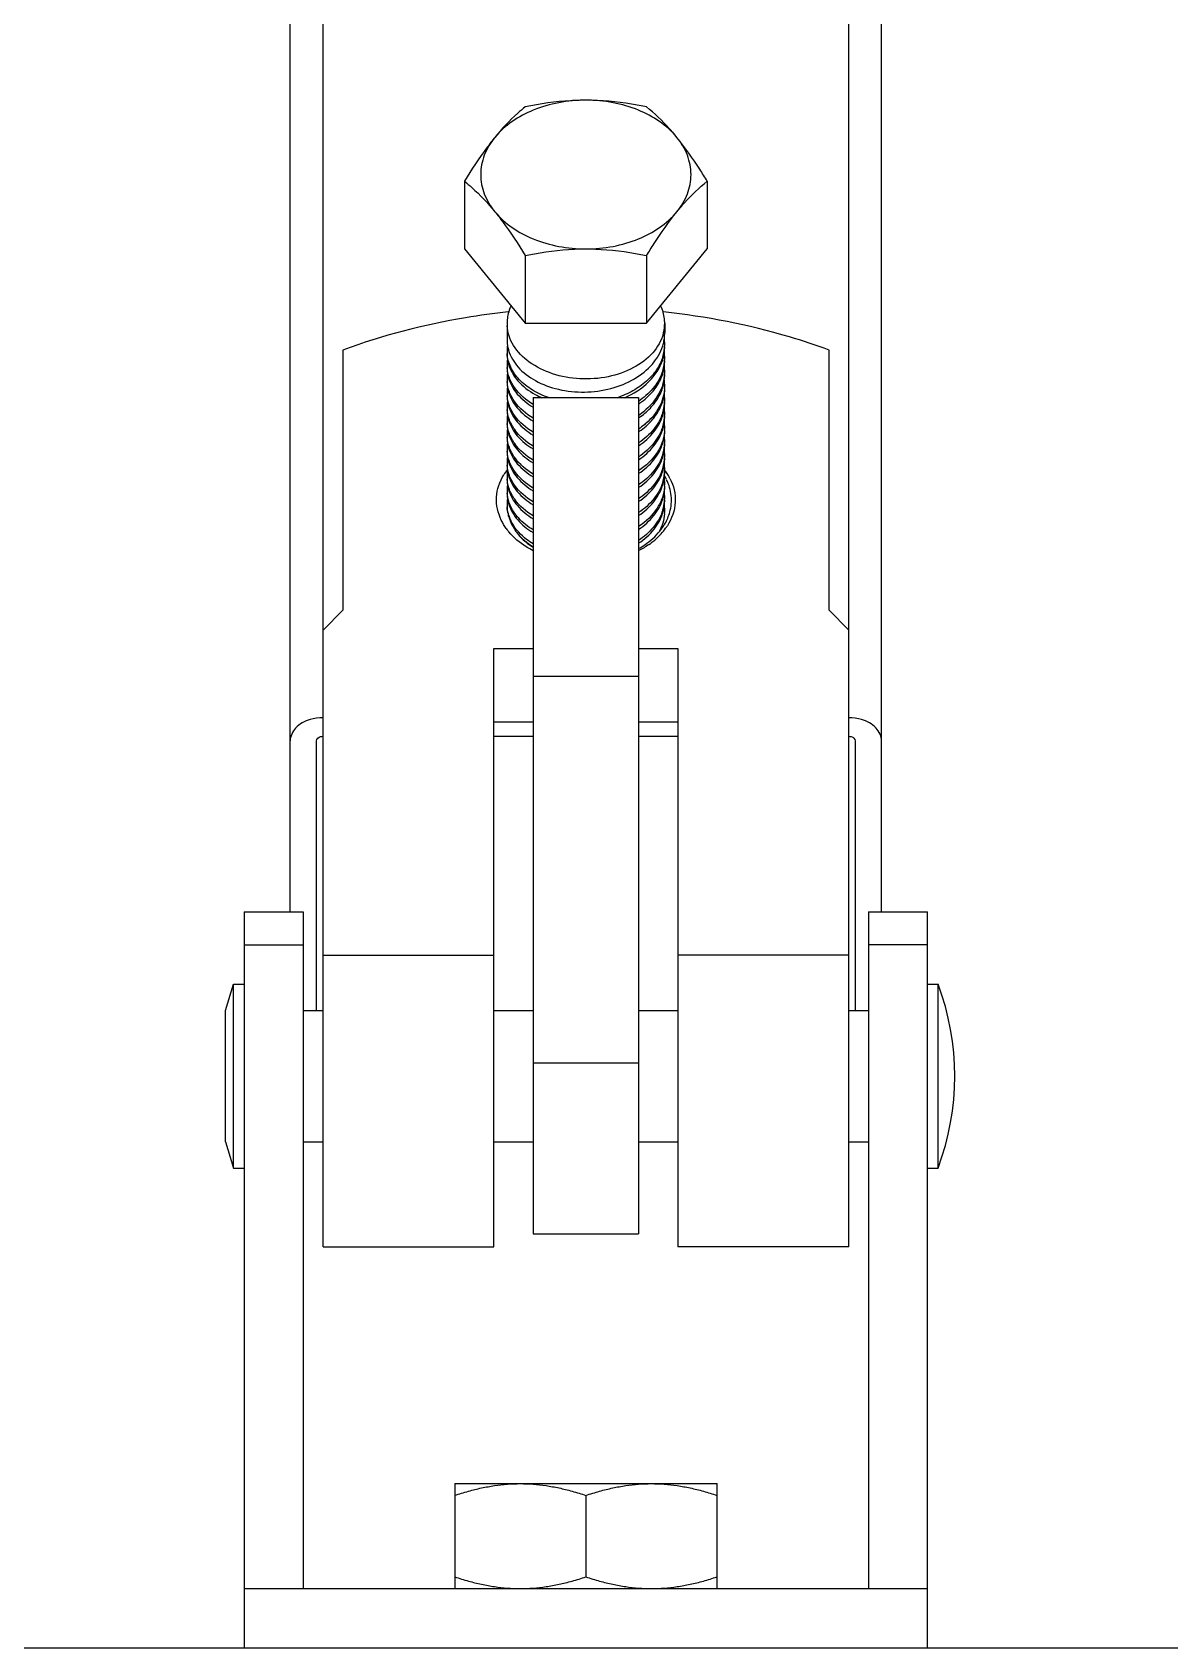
# Model space of a CAD drawing. Extents: x 1680110 to 2699828, y 269661 to 891349.
# Drawn here: x 2393923 to 2394317, y 710899 to 711459 of the extents above; entities that cross this region are included whole.
import ezdxf

# ---------------------------------------------------------------- set-up
doc = ezdxf.new("R2010")
doc.units = 0
doc.header["$LTSCALE"] = 1000
doc.header["$MEASUREMENT"] = 0
doc.layers.add('02___PRT_ALL_AXES', color=7, linetype='Continuous')

msp = doc.modelspace()

# ---------------------------------------------------------------- linework, layer by layer
at = {"color": 0, "linetype": 'Continuous'}
for p, q in [((2394023.77, 711038.3), (2394023.77, 713559)), ((2394205.9, 711038.3), (2394205.9, 713559)), ((2394012.39, 711154.42), (2394012.39, 713467.38)), ((2394217.28, 711154.42), (2394217.28, 713467.38)), ((2394072.78, 711384.14), (2394093.81, 711358.38)), ((2394135.87, 711358.38), (2394156.9, 711384.14)), ((2394087.52, 711357.48), (2394087.52, 711353.62)), ((2394093.81, 711358.38), (2394135.87, 711358.38)), ((2394142.15, 711358.38), (2394142.15, 711355.07)), ((2394096.62, 711332.62), (2394096.62, 711042.86)), ((2394096.62, 711332.62), (2394133.05, 711332.62)), ((2394133.05, 711332.62), (2394133.05, 711042.86)), ((2394082.96, 711038.3), (2394082.96, 711245.7)), ((2394146.71, 711245.7), (2394146.71, 711038.3)), ((2394096.62, 711236.04), (2394133.05, 711236.04)), ((2394021.5, 711120.27), (2394021.5, 711213.65)), ((2394082.96, 711215.26), (2394096.62, 711215.26)), ((2394133.05, 711215.26), (2394146.71, 711215.26)), ((2394208.17, 711213.65), (2394208.17, 711120.27)), ((2393996.45, 711154.42), (2393996.45, 710899.44)), ((2393996.45, 711154.42), (2394016.94, 711154.42)), ((2394016.94, 711154.42), (2394016.94, 710919.93)), ((2394212.73, 711154.42), (2394212.73, 710919.93)), ((2394212.73, 711154.42), (2394233.22, 711154.42)), ((2394233.22, 710899.44), (2394233.22, 711154.42)), ((2393996.45, 711142.95), (2394016.94, 711142.95)), ((2394233.22, 711142.95), (2394212.73, 711142.95)), ((2394023.77, 711139.35), (2394082.96, 711139.35)), ((2394205.9, 711139.35), (2394146.71, 711139.35)), ((2394096.62, 711102.05), (2394133.05, 711102.05)), ((2394096.62, 711042.86), (2394133.05, 711042.86)), ((2394023.77, 711038.3), (2394082.96, 711038.3)), ((2394205.9, 711038.3), (2394146.71, 711038.3)), ((2393996.45, 710919.93), (2394233.22, 710919.93)), ((2393396.32, 710899.44), (2397442.97, 710899.44)), ((2393996.45, 710899.44), (2394233.22, 710899.44))]:
    msp.add_line(p, q, dxfattribs=at)
for centre, radius, start, end in [((2394126.96, 711355.12), 15.2, 345.7645, 352.4655), ((2394127.31, 711355.07), 14.85, 352.4737, 359.9828), ((2394127.31, 711351.2), 14.85, 0.0172, 7.5233), ((2394100.21, 711352.66), 12.69, 180.0261, 188.8221), ((2394100.21, 711348.78), 12.69, 171.1842, 179.9741), ((2394100.11, 711348.79), 12.59, 180.0047, 184.3398), ((2394100.21, 711347.83), 12.69, 180.0258, 188.7806), ((2394100.57, 711352.72), 13.06, 188.8281, 195.331), ((2394100.82, 711352.78), 13.32, 195.318, 196.4116), ((2394126.58, 711355.22), 15.59, 342.5053, 345.7688), ((2394126.76, 711351.3), 15.4, 342.4874, 350.6008), ((2394126.96, 711350.29), 15.2, 345.765, 352.4755), ((2394127.19, 711351.22), 14.96, 350.6285, 356.2824), ((2394127.31, 711350.24), 14.85, 352.4838, 359.9829), ((2394127.31, 711346.37), 14.85, 0.0173, 7.5331), ((2394127.4, 711351.21), 14.75, 356.2903, 359.9967), ((2394100.21, 711343.96), 12.69, 171.1421, 179.9737), ((2394100.11, 711343.96), 12.59, 180.0047, 184.3389), ((2394100.21, 711343), 12.69, 180.0259, 188.8006), ((2394100.57, 711347.89), 13.06, 188.7878, 195.4437), ((2394100.82, 711347.95), 13.32, 195.4298, 196.4011), ((2394126.58, 711350.39), 15.59, 342.506, 345.7693), ((2394126.76, 711346.47), 15.4, 342.4882, 350.5962), ((2394126.58, 711345.56), 15.59, 342.5088, 345.7705), ((2394126.96, 711345.46), 15.2, 345.7661, 352.4791), ((2394127.19, 711346.39), 14.96, 350.6239, 356.2823), ((2394127.31, 711345.41), 14.85, 352.4874, 359.9829), ((2394127.31, 711341.54), 14.85, 0.0173, 7.5369), ((2394127.4, 711346.38), 14.75, 356.2903, 359.9967), ((2394100.21, 711339.13), 12.69, 171.1623, 179.9738), ((2394100.11, 711339.13), 12.59, 180.0047, 184.3393), ((2394100.21, 711338.17), 12.69, 180.0256, 188.7306), ((2394100.21, 711334.3), 12.69, 171.0902, 179.9732), ((2394100.61, 711338.24), 13.1, 188.7459, 196.4145), ((2394100.57, 711343.06), 13.06, 188.8073, 195.3901), ((2394100.82, 711343.12), 13.32, 195.3767, 196.4046), ((2394126.57, 711340.73), 15.6, 342.4507, 345.7485), ((2394126.77, 711341.64), 15.4, 342.491, 350.6057), ((2394126.96, 711340.63), 15.19, 345.7447, 352.2927), ((2394127.19, 711341.56), 14.96, 350.6334, 356.2824), ((2394127.3, 711340.59), 14.85, 352.3003, 359.9825), ((2394127.31, 711336.71), 14.84, 0.0162, 7.3444), ((2394127.4, 711341.55), 14.75, 356.2904, 359.9967), ((2394127.39, 711336.72), 14.76, 356.2871, 359.9968), ((2394100.11, 711334.3), 12.59, 180.0048, 184.3375), ((2394100.21, 711333.34), 12.69, 180.026, 188.81), ((2394100.21, 711329.47), 12.69, 171.172, 179.9739), ((2394100.57, 711333.4), 13.06, 188.8163, 195.3571), ((2394110.89, 711358.2), 28.03, 240.8611, 246.0888), ((2394118.13, 711353.59), 26.8, 304.0219, 305.4569), ((2394118.29, 711352.4), 26.52, 304.0158, 306.628), ((2394126.58, 711335.9), 15.59, 342.5162, 345.7074), ((2394126.96, 711335.8), 15.2, 345.7024, 352.5014), ((2394127.19, 711331.9), 14.96, 350.6455, 356.2829), ((2394127.31, 711331.88), 14.85, 0.0174, 7.5599), ((2394127.31, 711335.76), 14.84, 352.5103, 359.983), ((2394127.31, 711330.93), 14.85, 352.4728, 359.9828), ((2394127.4, 711331.89), 14.75, 356.2908, 359.9967), ((2394100.11, 711329.47), 12.59, 180.0047, 184.3395), ((2394100.21, 711328.51), 12.69, 180.0261, 188.8208), ((2394100.21, 711324.64), 12.69, 171.1822, 179.9739), ((2394100.57, 711328.57), 13.06, 188.8271, 195.3744), ((2394100.82, 711333.47), 13.32, 195.3439, 196.408), ((2394100.82, 711328.64), 13.32, 195.3611, 196.4085), ((2394118.72, 711347.93), 25.78, 303.9761, 309.7942), ((2394126.77, 711331.98), 15.4, 342.4982, 350.6179), ((2394126.58, 711331.07), 15.59, 342.5012, 345.7673), ((2394126.96, 711330.97), 15.2, 345.763, 352.4646), ((2394127.19, 711327.07), 14.96, 350.6081, 356.282), ((2394127.31, 711327.05), 14.85, 0.0171, 7.5219), ((2394127.31, 711326.1), 14.85, 352.484, 359.9829), ((2394127.4, 711327.06), 14.75, 356.2901, 359.9967), ((2394100.11, 711324.64), 12.59, 180.0047, 184.3394), ((2394100.2, 711323.68), 12.69, 180.0244, 188.5938), ((2394100.21, 711319.81), 12.7, 170.9624, 179.9731), ((2394100.11, 711319.82), 12.59, 180.0047, 184.3399), ((2394100.57, 711323.74), 13.05, 188.6018, 195.319), ((2394100.82, 711323.81), 13.32, 195.3053, 196.412), ((2394126.76, 711327.15), 15.4, 342.4834, 350.5805), ((2394126.58, 711326.24), 15.59, 342.5129, 345.7612), ((2394126.96, 711326.15), 15.2, 345.7567, 352.4756), ((2394126.97, 711321.31), 15.19, 345.7662, 352.6946), ((2394127.3, 711317.4), 14.85, 0.0178, 7.7481), ((2394127.31, 711322.22), 14.85, 0.0173, 7.5336), ((2394127.31, 711321.27), 14.84, 352.7047, 359.9841), ((2394127.4, 711322.23), 14.75, 356.2905, 359.9967), ((2394100.21, 711318.85), 12.69, 180.0261, 188.8286), ((2394100.21, 711314.98), 12.69, 171.1905, 179.974), ((2394100.11, 711314.99), 12.59, 180.0047, 184.3399), ((2394100.21, 711314.03), 12.69, 180.0262, 188.8331), ((2394100.57, 711318.91), 13.06, 188.8345, 195.3262), ((2394100.82, 711318.98), 13.32, 195.3132, 196.4121), ((2394126.58, 711321.41), 15.59, 342.5097, 345.7713), ((2394126.76, 711317.49), 15.4, 342.492, 350.5559), ((2394126.96, 711316.49), 15.2, 345.7651, 352.4335), ((2394127.19, 711317.42), 14.96, 350.5832, 356.2821), ((2394127.31, 711316.44), 14.85, 352.4415, 359.9826), ((2394127.31, 711312.57), 14.84, 0.017, 7.4911), ((2394127.4, 711317.4), 14.75, 356.2903, 359.9967), ((2394100.21, 711310.15), 12.69, 171.1948, 179.9741), ((2394100.11, 711310.16), 12.59, 180.0047, 184.3399), ((2394100.21, 711309.2), 12.69, 180.0263, 188.8502), ((2394100.57, 711314.08), 13.06, 188.839, 195.3291), ((2394100.82, 711314.15), 13.32, 195.3162, 196.4116), ((2394126.58, 711316.58), 15.59, 342.5047, 345.7693), ((2394126.76, 711312.67), 15.4, 342.4869, 350.5608), ((2394126.96, 711311.66), 15.2, 345.7634, 352.4502), ((2394127.19, 711312.59), 14.96, 350.5882, 356.2819), ((2394127.31, 711311.61), 14.85, 352.4583, 359.9827), ((2394127.31, 711307.74), 14.84, 0.0171, 7.5078), ((2394127.4, 711312.57), 14.75, 356.29, 359.9967), ((2394103.58, 711295.39), 20.12, 142.3489, 148.6008), ((2394100.21, 711305.32), 12.69, 171.2117, 179.9742), ((2394100.11, 711305.33), 12.59, 180.0047, 184.3399), ((2394100.22, 711304.37), 12.7, 180.0275, 189.1378), ((2394100.57, 711309.25), 13.06, 188.8559, 195.3165), ((2394100.82, 711309.32), 13.32, 195.3037, 196.4098), ((2394126.56, 711306.93), 15.61, 342.4474, 345.7479), ((2394126.58, 711311.75), 15.59, 342.5016, 345.7678), ((2394126.76, 711307.84), 15.4, 342.4839, 350.5731), ((2394126.96, 711306.83), 15.2, 345.744, 352.2642), ((2394127.19, 711307.76), 14.96, 350.6006, 356.2819), ((2394127.3, 711306.78), 14.85, 352.2715, 359.9822), ((2394127.31, 711302.91), 14.84, 0.0161, 7.3158), ((2394125.49, 711294.94), 20.87, 36.2144, 37.3583), ((2394127.4, 711307.74), 14.75, 356.29, 359.9967), ((2394127.39, 711302.91), 14.76, 356.2864, 359.9968), ((2394126.16, 711296.13), 18.5, 25.7842, 30.2173), ((2394125.77, 711295.14), 20.53, 35.2732, 36.2138), ((2394126.5, 711295.65), 19.64, 30.3926, 35.3016), ((2394127.43, 711296.2), 18.56, 26.9541, 30.3712), ((2394100.2, 711300.49), 12.68, 171.5074, 179.9763), ((2394100.11, 711300.5), 12.6, 180.0045, 184.3461), ((2394100.21, 711299.54), 12.69, 180.0259, 188.8163), ((2394100.21, 711295.66), 12.69, 171.1784, 179.9739), ((2394100.57, 711299.59), 13.06, 188.8225, 195.3423), ((2394100.62, 711304.43), 13.11, 189.1519, 196.4725), ((2394126.58, 711302.09), 15.59, 342.5002, 345.767), ((2394126.96, 711302), 15.2, 345.7626, 352.4593), ((2394127.19, 711298.1), 14.96, 350.5997, 356.2819), ((2394127.31, 711301.95), 14.85, 352.4674, 359.9827), ((2394127.31, 711298.08), 14.85, 0.0171, 7.5167), ((2394127.31, 711297.12), 14.85, 352.4768, 359.9828), ((2394127.4, 711298.08), 14.75, 356.29, 359.9967), ((2394100.06, 711295.67), 12.54, 180.0004, 181.3615), ((2394100.08, 711295.67), 12.57, 181.3612, 181.7508), ((2394100.11, 711295.67), 12.59, 181.751, 182.8386), ((2394100.15, 711295.67), 12.63, 182.8389, 184.3369), ((2394101.22, 711295.28), 13.71, 182.4041, 185.3847), ((2394101.29, 711295.29), 13.78, 185.3863, 188.5573), ((2394101.39, 711295.3), 13.88, 188.5565, 189.7372), ((2394101.75, 711295.37), 14.25, 189.7635, 196.3232), ((2394100.82, 711299.66), 13.32, 195.3291, 196.4048), ((2394100.96, 711299.7), 13.47, 196.4057, 197.9066), ((2394102.54, 711295.61), 15.06, 196.3538, 204.7791), ((2394101.79, 711296.14), 14.34, 198.9126, 207.9645), ((2394126.25, 711298.33), 15.93, 340.3906, 342.5035), ((2394126.46, 711298.27), 15.72, 342.5059, 343.6314), ((2394126.65, 711298.21), 15.52, 343.6293, 345.8256), ((2394126.65, 711297.25), 15.52, 343.6331, 345.7762), ((2394126.91, 711298.15), 15.24, 345.8222, 350.5981), ((2394126.8, 711297.21), 15.36, 345.779, 346.5707), ((2394126.98, 711297.17), 15.18, 346.5629, 352.0348), ((2394127.15, 711297.14), 15.01, 352.0459, 352.4859), ((2394127.33, 711293.59), 14.83, 0.0024, 7.7076), ((2394127.18, 711293.23), 14.97, 6.4782, 7.5176), ((2394127.29, 711293.59), 14.86, 355.0066, 356.2884), ((2394127.33, 711293.59), 14.83, 356.2883, 358.4923), ((2394127.36, 711293.59), 14.79, 359.2944, 359.9935), ((2394127.35, 711293.59), 14.8, 358.4929, 359.2944), ((2394104.13, 711299.44), 20.81, 215.7862, 218.0548), ((2394104.71, 711299.89), 21.54, 218.0525, 219.8785), ((2394102.58, 711296.54), 15.24, 207.9029, 209.9247), ((2394124.7, 711299.11), 20.27, 321.0855, 326.5693), ((2394124.96, 711299.88), 21.54, 317.7004, 324.3228), ((2394125.47, 711298.58), 19.34, 326.6074, 327.368), ((2394125.73, 711298.42), 19.04, 327.3662, 328.8166), ((2394125.98, 711298.26), 18.74, 328.8185, 329.5914), ((2394126.12, 711298.18), 18.57, 329.5918, 330.0556), ((2394125.89, 711299.18), 20.37, 324.3797, 325.1795), ((2394126.17, 711298.99), 20.04, 325.1775, 326.7079), ((2394126.44, 711298.81), 19.71, 326.7099, 327.5282), ((2394108.56, 711300.02), 22.7, 229.2088, 231.6793), ((2394108.02, 711300.48), 22.6, 231.1281, 233.6248), ((2394109.72, 711301.51), 24.59, 231.7276, 237.6054), ((2394109.11, 711302), 24.48, 233.6672, 239.1115), ((2394120.62, 711304.52), 27.91, 305.2617, 306.9792), ((2394121.35, 711303.56), 26.7, 306.966, 310.4677), ((2394122.71, 711301.98), 24.61, 310.4384, 316.1426), ((2394123.86, 711300.85), 23.01, 316.19, 317.7487)]:
    msp.add_arc(centre, radius, start, end, dxfattribs=at)
for points, knots in [([(2394101.94, 711332.59), (2394099.96, 711333.28), (2394096.28, 711334.97), (2394091.71, 711338.56), (2394088.59, 711342.91), (2394087.67, 711346.23), (2394087.55, 711347.84)], [0, 0, 0, 0, 0.284949, 0.545175, 0.781019, 1, 1, 1, 1]), ([(2394088.05, 711349.02), (2394088.68, 711346.88), (2394091.23, 711342.62), (2394097.44, 711337.98), (2394105.45, 711335.07), (2394114.45, 711334.18), (2394123.5, 711335.4), (2394131.64, 711338.67), (2394138.04, 711343.72), (2394140.72, 711348.23), (2394141.45, 711350.53)], [0, 0, 0, 0, 0.1028, 0.219577, 0.350442, 0.49027, 0.631417, 0.766201, 0.889254, 1, 1, 1, 1]), ([(2394096.55, 711330.25), (2394094.09, 711331.73), (2394090.8, 711334.52), (2394088.21, 711339.29), (2394087.65, 711341.78), (2394087.55, 711343.01)], [0, 0, 0, 0, 0.531925, 0.771628, 1, 1, 1, 1]), ([(2394088.05, 711344.19), (2394088.67, 711342.07), (2394091.18, 711337.85), (2394095.04, 711334.94), (2394097.24, 711333.72)], [0, 0, 0, 0, 0.46845, 1, 1, 1, 1]), ([(2394141.45, 711346.67), (2394140.95, 711345.1), (2394139.41, 711342), (2394135.83, 711338.03), (2394131.14, 711334.76), (2394127.52, 711333.2), (2394125.61, 711332.56)], [0, 0, 0, 0, 0.224612, 0.465352, 0.724449, 1, 1, 1, 1]), ([(2394128.18, 711332.57), (2394131.3, 711333.9), (2394136.84, 711337.33), (2394140.55, 711342.86), (2394141.45, 711345.7)], [0, 0, 0, 0, 0.53219, 1, 1, 1, 1]), ([(2394141.45, 711341.84), (2394140.83, 711339.88), (2394138.71, 711336.02), (2394135.5, 711333.07), (2394133.68, 711331.76)], [0, 0, 0, 0, 0.477761, 1, 1, 1, 1]), ([(2394096.55, 711325.43), (2394094.09, 711326.9), (2394090.8, 711329.69), (2394088.21, 711334.46), (2394087.65, 711336.96), (2394087.55, 711338.18)], [0, 0, 0, 0, 0.531924, 0.771627, 1, 1, 1, 1]), ([(2394088.05, 711339.36), (2394088.64, 711337.35), (2394090.95, 711333.34), (2394094.51, 711330.51), (2394096.55, 711329.29)], [0, 0, 0, 0, 0.470184, 1, 1, 1, 1]), ([(2394134.11, 711331.12), (2394135.83, 711332.4), (2394138.86, 711335.28), (2394140.86, 711338.99), (2394141.45, 711340.87)], [0, 0, 0, 0, 0.521279, 1, 1, 1, 1]), ([(2394141.45, 711337.01), (2394140.92, 711335.33), (2394139.22, 711332.02), (2394136.67, 711329.34), (2394135.22, 711328.12)], [0, 0, 0, 0, 0.48128, 1, 1, 1, 1]), ([(2394096.54, 711320.6), (2394094.09, 711322.07), (2394090.8, 711324.86), (2394088.21, 711329.63), (2394087.65, 711332.13), (2394087.55, 711333.35)], [0, 0, 0, 0, 0.531915, 0.771618, 1, 1, 1, 1]), ([(2394088.04, 711334.54), (2394088.64, 711332.52), (2394090.95, 711328.52), (2394094.51, 711325.68), (2394096.54, 711324.46)], [0, 0, 0, 0, 0.470189, 1, 1, 1, 1]), ([(2394135.73, 711327.6), (2394137.06, 711328.77), (2394139.39, 711331.34), (2394140.95, 711334.45), (2394141.44, 711336.03)], [0, 0, 0, 0, 0.517488, 1, 1, 1, 1]), ([(2394142.12, 711335.76), (2394141.98, 711333.55), (2394140.59, 711328.96), (2394137.54, 711325.33), (2394135.73, 711323.73)], [0, 0, 0, 0, 0.478758, 1, 1, 1, 1]), ([(2394136.25, 711323.24), (2394137.45, 711324.37), (2394139.56, 711326.82), (2394140.98, 711329.74), (2394141.45, 711331.22)], [0, 0, 0, 0, 0.516175, 1, 1, 1, 1]), ([(2394096.55, 711315.77), (2394094.09, 711317.24), (2394090.8, 711320.03), (2394088.21, 711324.8), (2394087.65, 711327.3), (2394087.55, 711328.52)], [0, 0, 0, 0, 0.531925, 0.771625, 1, 1, 1, 1]), ([(2394088.05, 711329.7), (2394088.64, 711327.69), (2394090.95, 711323.69), (2394094.51, 711320.85), (2394096.55, 711319.63)], [0, 0, 0, 0, 0.47018, 1, 1, 1, 1]), ([(2394088.05, 711324.87), (2394088.64, 711322.86), (2394090.95, 711318.86), (2394094.51, 711316.02), (2394096.55, 711314.8)], [0, 0, 0, 0, 0.470176, 1, 1, 1, 1]), ([(2394133.11, 711325.58), (2394133.34, 711325.73), (2394134.25, 711326.36), (2394135.11, 711327.05), (2394135.73, 711327.6)], [0, 0, 0, 0, 0.254157, 1, 1, 1, 1]), ([(2394141.45, 711327.35), (2394140.8, 711325.3), (2394138.53, 711321.25), (2394135.08, 711318.22), (2394133.12, 711316.89)], [0, 0, 0, 0, 0.476588, 1, 1, 1, 1]), ([(2394133.12, 711315.93), (2394135.08, 711317.25), (2394138.53, 711320.28), (2394140.8, 711324.33), (2394141.45, 711326.38)], [0, 0, 0, 0, 0.523421, 1, 1, 1, 1]), ([(2394096.55, 711310.94), (2394094.09, 711312.41), (2394090.8, 711315.2), (2394088.21, 711319.97), (2394087.65, 711322.47), (2394087.55, 711323.69)], [0, 0, 0, 0, 0.531928, 0.771625, 1, 1, 1, 1]), ([(2394088.05, 711320.04), (2394088.64, 711318.03), (2394090.95, 711314.03), (2394094.52, 711311.19), (2394096.55, 711309.97)], [0, 0, 0, 0, 0.470172, 1, 1, 1, 1]), ([(2394135.73, 711323.73), (2394135.52, 711323.55), (2394134.68, 711322.84), (2394133.8, 711322.18), (2394133.11, 711321.71)], [0, 0, 0, 0, 0.245893, 1, 1, 1, 1]), ([(2394133.12, 711320.76), (2394133.41, 711320.95), (2394134.49, 711321.71), (2394135.52, 711322.56), (2394136.25, 711323.24)], [0, 0, 0, 0, 0.254915, 1, 1, 1, 1]), ([(2394141.45, 711322.52), (2394140.8, 711320.47), (2394138.53, 711316.42), (2394135.08, 711313.39), (2394133.12, 711312.06)], [0, 0, 0, 0, 0.476579, 1, 1, 1, 1]), ([(2394133.12, 711311.1), (2394135.08, 711312.42), (2394138.53, 711315.46), (2394140.8, 711319.5), (2394141.45, 711321.56)], [0, 0, 0, 0, 0.523412, 1, 1, 1, 1]), ([(2394142.12, 711321.28), (2394142.04, 711319.95), (2394141.49, 711317.25), (2394138.93, 711312.06), (2394135.62, 711308.92), (2394133.12, 711307.24)], [0, 0, 0, 0, 0.232557, 0.47421, 1, 1, 1, 1]), ([(2394096.55, 711306.11), (2394094.09, 711307.58), (2394090.8, 711310.37), (2394088.21, 711315.14), (2394087.65, 711317.64), (2394087.55, 711318.86)], [0, 0, 0, 0, 0.531934, 0.771628, 1, 1, 1, 1]), ([(2394096.55, 711301.28), (2394094.09, 711302.75), (2394090.8, 711305.54), (2394088.21, 711310.31), (2394087.65, 711312.81), (2394087.55, 711314.03)], [0, 0, 0, 0, 0.531934, 0.771628, 1, 1, 1, 1]), ([(2394088.05, 711315.21), (2394088.64, 711313.2), (2394090.95, 711309.2), (2394094.51, 711306.36), (2394096.55, 711305.14)], [0, 0, 0, 0, 0.470172, 1, 1, 1, 1]), ([(2394133.12, 711306.27), (2394135.08, 711307.59), (2394138.53, 711310.63), (2394140.8, 711314.67), (2394141.45, 711316.73)], [0, 0, 0, 0, 0.523413, 1, 1, 1, 1]), ([(2394096.55, 711296.45), (2394094.09, 711297.92), (2394090.8, 711300.71), (2394088.21, 711305.48), (2394087.65, 711307.98), (2394087.55, 711309.2)], [0, 0, 0, 0, 0.531935, 0.77163, 1, 1, 1, 1]), ([(2394088.05, 711310.39), (2394088.64, 711308.37), (2394090.95, 711304.37), (2394094.51, 711301.53), (2394096.55, 711300.31)], [0, 0, 0, 0, 0.470174, 1, 1, 1, 1]), ([(2394141.45, 711312.86), (2394140.8, 711310.81), (2394138.53, 711306.76), (2394135.08, 711303.73), (2394133.12, 711302.41)], [0, 0, 0, 0, 0.476587, 1, 1, 1, 1]), ([(2394133.12, 711301.44), (2394135.08, 711302.76), (2394138.53, 711305.8), (2394140.8, 711309.84), (2394141.45, 711311.9)], [0, 0, 0, 0, 0.523415, 1, 1, 1, 1]), ([(2394085.51, 711290.18), (2394084.35, 711292.61), (2394083.14, 711298.17), (2394084.98, 711303.54), (2394086.4, 711305.87)], [0, 0, 0, 0, 0.496527, 1, 1, 1, 1]), ([(2394096.55, 711291.62), (2394094.09, 711293.09), (2394090.8, 711295.88), (2394088.21, 711300.65), (2394087.65, 711303.15), (2394087.55, 711304.37)], [0, 0, 0, 0, 0.531934, 0.771631, 1, 1, 1, 1]), ([(2394088.05, 711305.56), (2394088.64, 711303.54), (2394090.95, 711299.54), (2394094.51, 711296.7), (2394096.55, 711295.48)], [0, 0, 0, 0, 0.470176, 1, 1, 1, 1]), ([(2394141.45, 711308.03), (2394140.8, 711305.98), (2394138.53, 711301.93), (2394135.08, 711298.9), (2394133.12, 711297.58)], [0, 0, 0, 0, 0.476585, 1, 1, 1, 1]), ([(2394133.12, 711296.61), (2394135.08, 711297.93), (2394138.53, 711300.97), (2394140.8, 711305.01), (2394141.45, 711307.07)], [0, 0, 0, 0, 0.523417, 1, 1, 1, 1]), ([(2394141.45, 711303.2), (2394140.8, 711301.15), (2394138.53, 711297.1), (2394135.08, 711294.07), (2394133.12, 711292.75)], [0, 0, 0, 0, 0.476583, 1, 1, 1, 1]), ([(2394143.91, 711292.94), (2394144.42, 711294.77), (2394144.77, 711298.68), (2394143.66, 711302.44), (2394142.82, 711304.17)], [0, 0, 0, 0, 0.495789, 1, 1, 1, 1]), ([(2394143.97, 711304.62), (2394145.25, 711302.1), (2394146.62, 711296.27), (2394144.6, 711290.64), (2394143.07, 711288.23)], [0, 0, 0, 0, 0.4965, 1, 1, 1, 1]), ([(2394088.46, 711295.67), (2394088.33, 711295.98), (2394087.89, 711297.23), (2394087.63, 711298.55), (2394087.55, 711299.54)], [0, 0, 0, 0, 0.254035, 1, 1, 1, 1]), ([(2394088.05, 711300.72), (2394088.65, 711298.7), (2394090.97, 711294.69), (2394094.54, 711291.85), (2394096.58, 711290.63)], [0, 0, 0, 0, 0.470105, 1, 1, 1, 1]), ([(2394133.09, 711291.76), (2394135.06, 711293.08), (2394138.52, 711296.12), (2394140.79, 711300.17), (2394141.44, 711302.22)], [0, 0, 0, 0, 0.523464, 1, 1, 1, 1]), ([(2394142.12, 711301.96), (2394142.04, 711300.62), (2394141.48, 711297.92), (2394138.92, 711292.73), (2394135.6, 711289.58), (2394133.09, 711287.9)], [0, 0, 0, 0, 0.232505, 0.474134, 1, 1, 1, 1]), ([(2394133.12, 711286.95), (2394135.08, 711288.28), (2394138.53, 711291.31), (2394140.8, 711295.35), (2394141.45, 711297.41)], [0, 0, 0, 0, 0.523421, 1, 1, 1, 1]), ([(2394088.22, 711291.49), (2394088.13, 711291.75), (2394087.81, 711292.8), (2394087.61, 711293.9), (2394087.55, 711294.72)], [0, 0, 0, 0, 0.252988, 1, 1, 1, 1]), ([(2394088.15, 711295.56), (2394088.78, 711293.61), (2394091.09, 711289.76), (2394094.57, 711287.01), (2394096.55, 711285.83)], [0, 0, 0, 0, 0.470876, 1, 1, 1, 1]), ([(2394096.58, 711286.77), (2394094.74, 711287.87), (2394091.48, 711290.4), (2394089.17, 711293.88), (2394088.46, 711295.67)], [0, 0, 0, 0, 0.527301, 1, 1, 1, 1]), ([(2394141.26, 711292.99), (2394140.57, 711291.04), (2394138.31, 711287.23), (2394135, 711284.35), (2394133.12, 711283.09)], [0, 0, 0, 0, 0.477487, 1, 1, 1, 1]), ([(2394133.12, 711282.12), (2394135.13, 711283.48), (2394138.65, 711286.59), (2394140.92, 711290.76), (2394141.54, 711292.87)], [0, 0, 0, 0, 0.523877, 1, 1, 1, 1]), ([(2394096.62, 711279.51), (2394095.78, 711279.94), (2394092.67, 711281.71), (2394089.87, 711284.05), (2394088.18, 711286.08)], [0, 0, 0, 0, 0.263547, 1, 1, 1, 1]), ([(2394088.86, 711289.29), (2394089.02, 711288.93), (2394089.72, 711287.43), (2394090.67, 711286.06), (2394091.47, 711285.1)], [0, 0, 0, 0, 0.242691, 1, 1, 1, 1]), ([(2394096.55, 711281.96), (2394095.78, 711282.42), (2394092.99, 711284.29), (2394090.6, 711286.81), (2394089.38, 711288.94)], [0, 0, 0, 0, 0.268013, 1, 1, 1, 1]), ([(2394133.11, 711280.28), (2394133.84, 711280.69), (2394136.55, 711282.37), (2394138.99, 711284.54), (2394140.47, 711286.37)], [0, 0, 0, 0, 0.262319, 1, 1, 1, 1]), ([(2394091.47, 711285.11), (2394091.65, 711284.91), (2394092.39, 711284.12), (2394093.2, 711283.4), (2394093.83, 711282.88)], [0, 0, 0, 0, 0.244707, 1, 1, 1, 1]), ([(2394019.31, 711221.05), (2394017.44, 711220.49), (2394014.11, 711218.81), (2394012.39, 711215.25), (2394012.39, 711213.65)], [0, 0, 0, 0, 0.547859, 1, 1, 1, 1]), ([(2394217.28, 711213.65), (2394217.28, 711215.25), (2394215.56, 711218.81), (2394212.23, 711220.49), (2394210.36, 711221.05)], [0, 0, 0, 0, 0.452141, 1, 1, 1, 1]), ([(2394021.5, 711213.65), (2394021.5, 711214.33), (2394022.54, 711215.16), (2394023.48, 711215.26), (2394023.77, 711215.26)], [0, 0, 0, 0, 0.70154, 1, 1, 1, 1]), ([(2394205.9, 711215.26), (2394206.19, 711215.26), (2394207.13, 711215.16), (2394208.17, 711214.33), (2394208.17, 711213.65)], [0, 0, 0, 0, 0.29846, 1, 1, 1, 1])]:
    msp.add_open_spline(points, degree=3, knots=knots, dxfattribs=at)
for points in [[(2394142.1, 711292.3), (2394142, 711291.2), (2394141.78, 711290.11), (2394141.45, 711289.06)], [(2394142.22, 711288.91), (2394142.94, 711290.17), (2394143.53, 711291.53), (2394143.91, 711292.94)], [(2394087.25, 711287.27), (2394086.59, 711288.19), (2394086, 711289.16), (2394085.51, 711290.18)], [(2394141.45, 711289.06), (2394141.17, 711288.15), (2394140.8, 711287.27), (2394140.36, 711286.43)], [(2394091.47, 711285.1), (2394092.16, 711284.29), (2394092.92, 711283.53), (2394093.73, 711282.83)], [(2394136.73, 711281.73), (2394135.59, 711280.93), (2394134.4, 711280.21), (2394133.16, 711279.57)], [(2394023.77, 711221.7), (2394022.27, 711221.7), (2394020.75, 711221.48), (2394019.31, 711221.05)], [(2394210.36, 711221.05), (2394208.92, 711221.48), (2394207.4, 711221.7), (2394205.9, 711221.7)]]:
    msp.add_open_spline(points, degree=3, dxfattribs=at)
at = {"layer": '02___PRT_ALL_AXES', "color": 0, "linetype": 'Continuous'}
for p, q in [((2394072.78, 711407.59), (2394072.78, 711384.14)), ((2394156.9, 711407.59), (2394156.9, 711384.14)), ((2394093.81, 711381.84), (2394093.81, 711358.38)), ((2394135.87, 711381.84), (2394135.87, 711358.38)), ((2394087.52, 711357.48), (2394087.52, 711352.65)), ((2394142.15, 711358.38), (2394142.15, 711355.07)), ((2394030.6, 711349.09), (2394030.6, 711258.94)), ((2394199.07, 711258.94), (2394199.07, 711349.09)), ((2394030.6, 711258.94), (2394023.77, 711252.04)), ((2394205.9, 711252.04), (2394199.07, 711258.94)), ((2394082.96, 711245.7), (2394096.62, 711245.7)), ((2394133.05, 711245.7), (2394146.71, 711245.7)), ((2394082.96, 711220.26), (2394096.62, 711220.26)), ((2394133.05, 711220.26), (2394146.71, 711220.26)), ((2393989.94, 711120.27), (2393992.81, 711129.37)), ((2393992.81, 711065.63), (2393992.81, 711129.37)), ((2393992.81, 711129.37), (2393996.45, 711129.37)), ((2394233.22, 711129.37), (2394236.86, 711129.37)), ((2394236.86, 711065.63), (2394236.86, 711129.37)), ((2393989.94, 711074.74), (2393989.94, 711120.27)), ((2394016.94, 711120.27), (2394023.77, 711120.27)), ((2394082.96, 711120.27), (2394096.62, 711120.27)), ((2394133.05, 711120.27), (2394146.71, 711120.27)), ((2394205.9, 711120.27), (2394212.73, 711120.27)), ((2393989.94, 711074.74), (2393992.81, 711065.63)), ((2394016.94, 711074.74), (2394023.77, 711074.74)), ((2394082.96, 711074.74), (2394096.62, 711074.74)), ((2394133.05, 711074.74), (2394146.71, 711074.74)), ((2394205.9, 711074.74), (2394212.73, 711074.74)), ((2393992.81, 711065.63), (2393996.45, 711065.63)), ((2394233.22, 711065.63), (2394236.86, 711065.63)), ((2394069.4, 710956.28), (2394069.4, 710919.93)), ((2394069.4, 710956.28), (2394160.27, 710956.28)), ((2394160.27, 710919.93), (2394160.27, 710956.28)), ((2394114.84, 710952.22), (2394114.84, 710923.99))]:
    msp.add_line(p, q, dxfattribs=at)
for centre, radius, start, end in [((2394101.15, 711358.38), 13.64, 180.0035, 183.7174), ((2394127.85, 711358.49), 14.32, 344.2932, 346.4117), ((2394128.24, 711358.4), 13.91, 346.3827, 359.9215), ((2394151.56, 711097.5), 91.06, 339.5127, 20.4873)]:
    msp.add_arc(centre, radius, start, end, dxfattribs=at)
for points, knots in [([(2394114.84, 711435.65), (2394111.68, 711435.65), (2394105.45, 711435.08), (2394094.23, 711431.87), (2394086.73, 711426.99), (2394083.29, 711422.77)], [0, 0, 0, 0, 0.270899, 0.532809, 1, 1, 1, 1]), ([(2394093.81, 711433.35), (2394092.93, 711432.63), (2394089.14, 711429.4), (2394085.72, 711425.75), (2394083.29, 711422.77)], [0, 0, 0, 0, 0.227749, 1, 1, 1, 1]), ([(2394114.84, 711435.65), (2394113.06, 711435.65), (2394106, 711435.44), (2394098.98, 711434.41), (2394093.81, 711433.35)], [0, 0, 0, 0, 0.251885, 1, 1, 1, 1]), ([(2394135.87, 711433.35), (2394134.15, 711433.7), (2394127.21, 711434.99), (2394120.14, 711435.65), (2394114.84, 711435.65)], [0, 0, 0, 0, 0.248025, 1, 1, 1, 1]), ([(2394146.38, 711422.77), (2394142.94, 711426.99), (2394135.44, 711431.87), (2394124.22, 711435.08), (2394117.99, 711435.65), (2394114.84, 711435.65)], [0, 0, 0, 0, 0.467191, 0.729101, 1, 1, 1, 1]), ([(2394146.38, 711422.77), (2394145.52, 711423.83), (2394142.28, 711427.61), (2394138.66, 711431.07), (2394135.87, 711433.35)], [0, 0, 0, 0, 0.2742, 1, 1, 1, 1]), ([(2394083.29, 711422.77), (2394082.38, 711421.65), (2394078.6, 711416.78), (2394075.24, 711411.61), (2394072.78, 711407.59)], [0, 0, 0, 0, 0.234887, 1, 1, 1, 1]), ([(2394083.29, 711422.77), (2394081.77, 711420.91), (2394079.31, 711416.84), (2394077.97, 711409.89), (2394079.31, 711402.94), (2394081.77, 711398.87), (2394083.29, 711397.02)], [0, 0, 0, 0, 0.257484, 0.5, 0.742516, 1, 1, 1, 1]), ([(2394156.9, 711407.59), (2394156.05, 711408.97), (2394152.78, 711414.19), (2394149.25, 711419.26), (2394146.38, 711422.77)], [0, 0, 0, 0, 0.26296, 1, 1, 1, 1]), ([(2394146.38, 711397.02), (2394147.9, 711398.87), (2394150.36, 711402.94), (2394151.7, 711409.89), (2394150.36, 711416.84), (2394147.9, 711420.91), (2394146.38, 711422.77)], [0, 0, 0, 0, 0.257484, 0.5, 0.742516, 1, 1, 1, 1]), ([(2394072.78, 711407.59), (2394073.65, 711406.88), (2394077.44, 711403.64), (2394080.86, 711399.99), (2394083.29, 711397.02)], [0, 0, 0, 0, 0.227749, 1, 1, 1, 1]), ([(2394146.38, 711397.02), (2394147.24, 711398.07), (2394150.48, 711401.86), (2394154.1, 711405.31), (2394156.9, 711407.59)], [0, 0, 0, 0, 0.2742, 1, 1, 1, 1]), ([(2394083.29, 711397.02), (2394086.73, 711392.8), (2394094.23, 711387.92), (2394105.45, 711384.71), (2394111.68, 711384.14), (2394114.84, 711384.14)], [0, 0, 0, 0, 0.467191, 0.729101, 1, 1, 1, 1]), ([(2394083.29, 711397.02), (2394084.2, 711395.9), (2394087.98, 711391.03), (2394091.34, 711385.85), (2394093.81, 711381.84)], [0, 0, 0, 0, 0.234887, 1, 1, 1, 1]), ([(2394114.84, 711384.14), (2394117.99, 711384.14), (2394124.22, 711384.71), (2394135.44, 711387.92), (2394142.94, 711392.8), (2394146.38, 711397.02)], [0, 0, 0, 0, 0.270899, 0.532809, 1, 1, 1, 1]), ([(2394135.87, 711381.84), (2394136.71, 711383.22), (2394139.98, 711388.43), (2394143.51, 711393.5), (2394146.38, 711397.02)], [0, 0, 0, 0, 0.26296, 1, 1, 1, 1]), ([(2394093.81, 711381.84), (2394095.52, 711382.19), (2394102.46, 711383.48), (2394109.53, 711384.14), (2394114.84, 711384.14)], [0, 0, 0, 0, 0.248025, 1, 1, 1, 1]), ([(2394114.84, 711384.14), (2394116.61, 711384.14), (2394123.67, 711383.93), (2394130.69, 711382.89), (2394135.87, 711381.84)], [0, 0, 0, 0, 0.251885, 1, 1, 1, 1]), ([(2394088.85, 711364.33), (2394088.63, 711363.86), (2394087.87, 711361.96), (2394087.52, 711359.9), (2394087.52, 711358.38)], [0, 0, 0, 0, 0.255771, 1, 1, 1, 1]), ([(2394142.15, 711358.38), (2394142.15, 711358.89), (2394142.04, 711360.93), (2394141.46, 711362.94), (2394140.82, 711364.33)], [0, 0, 0, 0, 0.246881, 1, 1, 1, 1]), ([(2394087.96, 711362.28), (2394082.98, 711361.75), (2394063.51, 711359.11), (2394044.34, 711354.15), (2394030.6, 711349.09)], [0, 0, 0, 0, 0.254647, 1, 1, 1, 1]), ([(2394199.07, 711349.09), (2394194.55, 711350.75), (2394175.9, 711356.94), (2394156.46, 711360.72), (2394141.71, 711362.28)], [0, 0, 0, 0, 0.245009, 1, 1, 1, 1]), ([(2394141.63, 711354.61), (2394140.96, 711352.23), (2394138.16, 711347.51), (2394131.29, 711342.45), (2394122.49, 711339.41), (2394112.8, 711338.71), (2394103.35, 711340.4), (2394095.24, 711344.32), (2394090.27, 711349.33), (2394088.09, 711353.94), (2394087.62, 711356.32), (2394087.54, 711357.5)], [0, 0, 0, 0, 0.10787, 0.229941, 0.365588, 0.508322, 0.649135, 0.779671, 0.895471, 0.948703, 1, 1, 1, 1])]:
    msp.add_open_spline(points, degree=3, knots=knots, dxfattribs=at)
for points, start_tangent, end_tangent in [([(2394069.4, 710952.22), (2394074.14, 710953.67), (2394078.71, 710954.79), (2394083.2, 710955.61), (2394087.66, 710956.11), (2394092.12, 710956.28)], (0.948683, 0.316228), (1, 0)), ([(2394092.12, 710956.28), (2394096.58, 710956.11), (2394101.04, 710955.61), (2394105.53, 710954.79), (2394110.1, 710953.67), (2394114.84, 710952.22)], (1, -0.000001), (0.948683, -0.316228)), ([(2394114.84, 710952.22), (2394119.57, 710953.67), (2394124.14, 710954.79), (2394128.63, 710955.61), (2394133.09, 710956.11), (2394137.55, 710956.28)], (0.948683, 0.316228), (1, 0)), ([(2394137.55, 710956.28), (2394142.01, 710956.11), (2394146.47, 710955.61), (2394150.96, 710954.79), (2394155.53, 710953.67), (2394160.27, 710952.22)], (1, -0.000001), (0.948683, -0.316228)), ([(2394069.4, 710923.99), (2394074.14, 710922.54), (2394078.71, 710921.41), (2394083.2, 710920.59), (2394087.66, 710920.1), (2394092.12, 710919.93)], (0.948683, -0.316228), (1, 0)), ([(2394092.12, 710919.93), (2394096.58, 710920.1), (2394101.04, 710920.59), (2394105.53, 710921.41), (2394110.1, 710922.54), (2394114.84, 710923.99)], (1, 0.000001), (0.948683, 0.316228)), ([(2394114.84, 710923.99), (2394119.57, 710922.54), (2394124.14, 710921.41), (2394128.63, 710920.59), (2394133.09, 710920.1), (2394137.55, 710919.93)], (0.948683, -0.316228), (1, 0)), ([(2394137.55, 710919.93), (2394142.01, 710920.1), (2394146.47, 710920.59), (2394150.96, 710921.41), (2394155.53, 710922.54), (2394160.27, 710923.99)], (1, 0.000001), (0.948683, 0.316228))]:
    msp.add_spline(points, degree=3, dxfattribs=dict(at, start_tangent=start_tangent, end_tangent=end_tangent))

doc.saveas('drawing.dxf')
